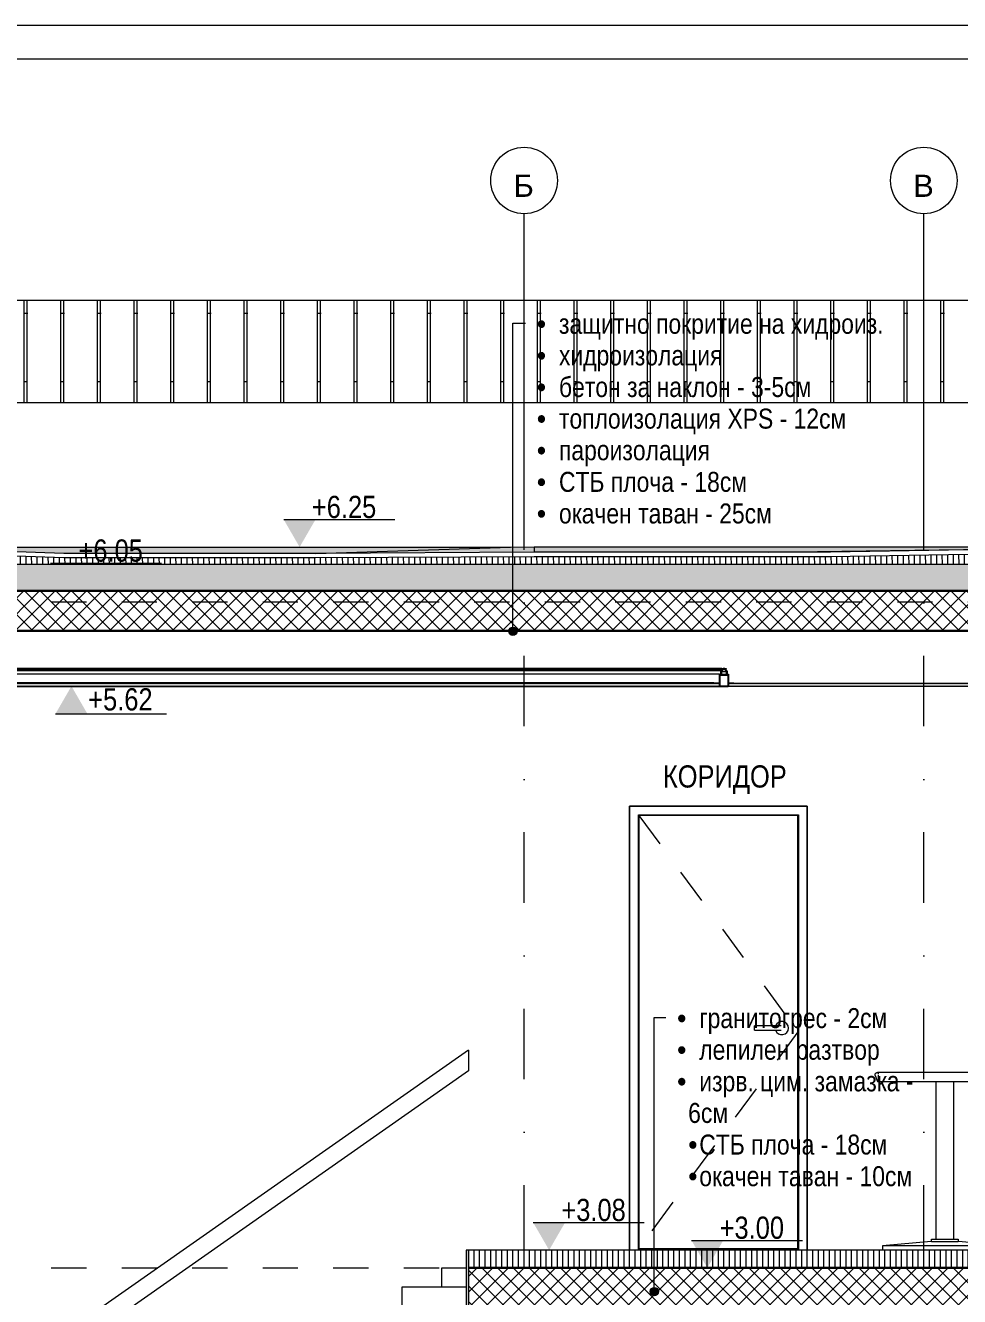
# Model space of a CAD drawing. Header units: centimetres. Extents: x 0 to 25250, y 0 to 2250.
# Drawn here: x 18366 to 18787, y 1677 to 2250 of the extents above; entities that cross this region are included whole.
import ezdxf

# ---------------------------------------------------------------- set-up
doc = ezdxf.new("R2010")
doc.units = ezdxf.units.CM
doc.linetypes.add('23-View-1$0$Dash', pattern=[31.75, 15.875, -15.875])
doc.linetypes.add('23-View-1$0$Dash dot', pattern=[79.375, 31.75, -23.8125, 0, -23.8125])
for name, color, linetype, lineweight in [('A-ANNO-NOTE', 7, 'Continuous', 9), ('A-AREA-IDEN', 7, 'Continuous', 9), ('A-CLNG', 7, 'Continuous', 15), ('A-CLNG-PATT', 7, 'Continuous', 15), ('A-DETL', 7, 'Continuous', 9), ('A-DETL-GENF', 7, 'Continuous', 9), ('A-DOOR', 7, 'Continuous', 9), ('A-DOOR-FRAM', 7, 'Continuous', 15), ('A-FLOR-FNSH', 7, 'Continuous', 9), ('A-FLOR-HRAL', 7, 'Continuous', 9), ('A-FLOR-LEVL', 7, 'Continuous', 9), ('A-FLOR-PATT', 7, 'Continuous', 9), ('A-ROOF', 7, 'Continuous', 9), ('A-ROOF-FNSH', 7, 'Continuous', 9), ('A-ROOF-PATT', 7, 'Continuous', 9), ('A-WALL', 7, 'Continuous', 9), ('A-WALL-PATT', 7, 'Continuous', 9), ('E-LITE-EQPM', 7, 'Continuous', 9), ('G-ANNO-DIMS', 7, 'Continuous', 9), ('G-ANNO-TEXT', 7, 'Continuous', 9), ('G-ANNO-TTLB', 7, 'Continuous', 9), ('I-FURN', 7, 'Continuous', 9), ('S-GRID', 7, 'Continuous', 9), ('S-GRID-IDEN', 7, 'Continuous', 9)]:
    doc.layers.add(name, color=color, linetype=linetype, lineweight=lineweight)
doc.styles.add('23-View-1$0$Arial', font='arial.ttf', dxfattribs={"height": 10})
doc.styles.add('23-View-1$0$Arial Narrow', font='ARIALN.TTF', dxfattribs={"height": 10})
doc.styles.add('23-View-1$0$Arial Narrow_1', font='ARIALN.TTF', dxfattribs={"height": 10})
doc.styles.add('23-View-1$0$Arial Narrow_2', font='ARIALN.TTF', dxfattribs={"height": 9})
pattern_1 = [(45, (18835.914, 1723.288), (-3.535534, 3.535534), []), (135, (18835.914, 1723.288), (-3.535534, -3.535534), [])]

# ---------------------------------------------------------------- blocks, each defined once
blk = doc.blocks.new('TEC_ОФИЦИАЛНА РАМКА - TEC_ОФИЦИАЛНА РАМКА-2548458-СГРАДА ТИП III - ВЕРТИКАЛНИ РАЗРЕЗИ Б-Б_ В-В')
at = {"layer": 'G-ANNO-TTLB'}
for p, q in [((41.621, 40.554), (-13.379, 40.554)), ((-11.129, 40.254), (41.321, 40.254))]:
    blk.add_line(p, q, dxfattribs=at)
blk = doc.blocks.new('TEC_DOOR-INT - 80x200-2358332-Б-Б')
at = {"layer": 'A-DOOR', "linetype": '23-View-1$0$Dash'}
for p, q in [((-862.39, 503.8), (-790.79, 406.3)), ((-790.79, 406.3), (-862.39, 308.8))]:
    blk.add_line(p, q, dxfattribs=at)
at = {"layer": 'A-DOOR', "lineweight": 15}
for p, q in [((-790.79, 503.8), (-862.39, 503.8)), ((-862.39, 503.8), (-862.39, 308.8)), ((-790.79, 308.8), (-790.79, 503.8)), ((-862.39, 308.8), (-790.79, 308.8))]:
    blk.add_line(p, q, dxfattribs=at)
at = {"layer": 'A-DOOR'}
for p, q in [((-799.79, 409), (-810.29, 409)), ((-810.29, 408), (-810.29, 409)), ((-810.29, 407), (-810.29, 408)), ((-810.29, 407), (-799.79, 407))]:
    blk.add_line(p, q, dxfattribs=at)
at = {"layer": 'A-DOOR', "flags": 128}
for points in [[(-798.29, 409), (-798.29, 409), (-798.29, 409), (-798.3, 409), (-798.31, 409), (-798.32, 409), (-798.33, 409), (-798.35, 409), (-798.36, 409), (-798.38, 409), (-798.41, 409), (-798.43, 409), (-798.46, 409), (-798.49, 409), (-798.52, 409), (-798.55, 409), (-798.58, 409), (-798.62, 409), (-798.66, 409), (-798.7, 409), (-798.74, 409), (-798.79, 409), (-798.83, 409), (-798.88, 409), (-798.93, 409), (-798.98, 409), (-799.03, 409), (-799.08, 409), (-799.13, 409), (-799.19, 409), (-799.24, 409), (-799.3, 409), (-799.36, 409), (-799.41, 409), (-799.47, 409), (-799.53, 409), (-799.59, 409), (-799.65, 409), (-799.71, 409), (-799.77, 409), (-799.79, 409)], [(-799.79, 407), (-799.73, 407), (-799.67, 407), (-799.61, 407), (-799.55, 407), (-799.49, 407), (-799.43, 407), (-799.37, 407), (-799.31, 407), (-799.26, 407), (-799.2, 407), (-799.15, 407), (-799.09, 407), (-799.04, 407), (-798.99, 407), (-798.94, 407), (-798.89, 407), (-798.84, 407), (-798.8, 407), (-798.75, 407), (-798.71, 407), (-798.67, 407), (-798.63, 407), (-798.59, 407), (-798.56, 407), (-798.52, 407), (-798.49, 407), (-798.46, 407), (-798.44, 407), (-798.41, 407), (-798.39, 407), (-798.37, 407), (-798.35, 407), (-798.33, 407), (-798.32, 407), (-798.31, 407), (-798.3, 407), (-798.29, 407), (-798.29, 407), (-798.29, 407)]]:
    blk.add_lwpolyline(points, dxfattribs=at)
at = {"layer": 'A-DOOR'}
for start, end in [(0, 160.3657), (199.5633, 0)]:
    blk.add_arc((-798.04, 408), 3, start, end, dxfattribs=at)
at = {"layer": 'A-DOOR-FRAM'}
for p, q in [((-786.59, 508), (-866.59, 508)), ((-866.59, 508), (-866.59, 308)), ((-862.59, 504), (-790.59, 504)), ((-862.59, 308), (-862.59, 504)), ((-790.59, 504), (-790.59, 308)), ((-786.59, 308), (-786.59, 508))]:
    blk.add_line(p, q, dxfattribs=at)
blk = doc.blocks.new('Furniture_Table_Cafe - Furniture_Table_Cafe-V8-Б-Б')
at = {"layer": 'I-FURN', "color": 253, "true_color": 0xaaaaaa}
for p, q in [((-755.96, 386.64), (-754.94, 384)), ((-754.94, 384), (-754.23, 384)), ((-754.64, 388), (-754.64, 387.36)), ((-754.64, 386.88), (-754.64, 384)), ((-754.23, 384), (-694.35, 384)), ((-728.64, 384), (-728.64, 312.92)), ((-720.64, 312.92), (-720.64, 384)), ((-694.64, 387.37), (-694.64, 388)), ((-694.64, 384), (-694.64, 386.85)), ((-694.34, 384), (-693.33, 386.64)), ((-730.73, 311.92), (-752.64, 310)), ((-752.64, 310), (-752.64, 308)), ((-751.98, 310), (-752.64, 310)), ((-708.43, 310), (-751.98, 310)), ((-730.73, 312.92), (-730.73, 311.92)), ((-730.6, 312.92), (-730.58, 312.92)), ((-730.6, 311.92), (-730.58, 311.92)), ((-730.58, 312.92), (-718.7, 312.92)), ((-730.58, 311.92), (-718.7, 311.92)), ((-718.56, 311.92), (-718.56, 312.92)), ((-708.7, 311.05), (-718.56, 311.92)), ((-696.64, 310), (-703.34, 310.59)), ((-696.64, 310), (-703.23, 310)), ((-696.64, 308), (-696.64, 310))]:
    blk.add_line(p, q, dxfattribs=at)
at = {"layer": 'I-FURN', "color": 253, "true_color": 0xaaaaaa, "flags": 128}
for points in [[(-755.96, 386.64), (-755.97, 386.68), (-755.98, 386.72), (-755.99, 386.76), (-756, 386.79), (-756.01, 386.83), (-756.01, 386.87), (-756.02, 386.91), (-756.02, 386.95), (-756.02, 386.99), (-756.02, 387.03), (-756.02, 387.07), (-756.02, 387.11), (-756.01, 387.15), (-756, 387.19), (-756, 387.23), (-755.99, 387.27), (-755.97, 387.31), (-755.96, 387.35), (-755.95, 387.38), (-755.93, 387.42), (-755.91, 387.46), (-755.89, 387.49), (-755.87, 387.53), (-755.85, 387.56), (-755.83, 387.59), (-755.8, 387.62), (-755.78, 387.65), (-755.75, 387.68), (-755.72, 387.71), (-755.69, 387.74), (-755.66, 387.77), (-755.63, 387.79), (-755.6, 387.82), (-755.57, 387.84), (-755.53, 387.86), (-755.5, 387.88), (-755.46, 387.9), (-755.43, 387.91), (-755.39, 387.93), (-755.35, 387.94), (-755.32, 387.96), (-755.28, 387.97), (-755.24, 387.98), (-755.2, 387.98), (-755.16, 387.99), (-755.12, 388), (-755.08, 388), (-755.04, 388), (-755.02, 388)], [(-754.31, 388), (-754.54, 388), (-754.74, 388), (-754.88, 388), (-754.97, 388), (-755.02, 388), (-755.02, 388)], [(-755.02, 388), (-755, 388), (-754.93, 388), (-754.8, 388), (-754.63, 388), (-754.42, 388)], [(-694.26, 388), (-694.29, 388), (-694.36, 388), (-694.48, 388), (-694.65, 388), (-694.87, 388), (-695.13, 388), (-695.44, 388), (-695.8, 388), (-696.21, 388), (-696.66, 388), (-697.16, 388), (-697.69, 388), (-698.28, 388), (-698.9, 388), (-699.57, 388), (-700.27, 388), (-701.02, 388), (-701.8, 388), (-702.62, 388), (-703.48, 388), (-704.36, 388), (-705.29, 388), (-706.24, 388), (-707.22, 388), (-708.23, 388), (-709.26, 388), (-710.32, 388), (-711.41, 388), (-712.51, 388), (-713.63, 388), (-714.77, 388), (-715.93, 388), (-717.1, 388), (-718.29, 388), (-719.48, 388), (-720.68, 388), (-721.89, 388), (-723.1, 388), (-724.31, 388), (-725.53, 388), (-726.74, 388), (-727.95, 388), (-729.16, 388), (-730.36, 388), (-731.54, 388), (-732.72, 388), (-733.89, 388), (-735.04, 388), (-736.17, 388), (-737.28, 388), (-738.38, 388), (-739.45, 388), (-740.5, 388), (-741.52, 388), (-742.52, 388), (-743.49, 388), (-744.43, 388), (-745.33, 388), (-746.21, 388), (-747.04, 388), (-747.85, 388), (-748.61, 388), (-749.34, 388), (-750.03, 388), (-750.67, 388), (-751.28, 388), (-751.84, 388), (-752.36, 388), (-752.84, 388), (-753.27, 388), (-753.65, 388), (-753.99, 388), (-754.28, 388), (-754.31, 388)], [(-694.86, 388), (-694.74, 388), (-694.55, 388), (-694.41, 388), (-694.31, 388), (-694.27, 388), (-694.26, 388)], [(-694.26, 388), (-694.22, 388), (-694.18, 388), (-694.14, 387.99), (-694.1, 387.99), (-694.06, 387.98), (-694.02, 387.97), (-693.99, 387.96), (-693.95, 387.95), (-693.91, 387.94), (-693.87, 387.92), (-693.84, 387.9), (-693.8, 387.89), (-693.76, 387.87), (-693.73, 387.85), (-693.7, 387.83), (-693.66, 387.8), (-693.63, 387.78), (-693.6, 387.75), (-693.57, 387.72), (-693.54, 387.7), (-693.52, 387.67), (-693.49, 387.64), (-693.47, 387.61), (-693.44, 387.57), (-693.42, 387.54), (-693.4, 387.51), (-693.38, 387.47), (-693.36, 387.44), (-693.34, 387.4), (-693.33, 387.36), (-693.32, 387.32), (-693.3, 387.29), (-693.29, 387.25), (-693.28, 387.21), (-693.28, 387.17), (-693.27, 387.13), (-693.27, 387.09), (-693.26, 387.05), (-693.26, 387.01), (-693.26, 386.97), (-693.26, 386.93), (-693.27, 386.89), (-693.27, 386.85), (-693.28, 386.81), (-693.29, 386.77), (-693.3, 386.73), (-693.31, 386.7), (-693.32, 386.66), (-693.33, 386.64)]]:
    blk.add_lwpolyline(points, dxfattribs=at)
blk = doc.blocks.new('Railing - Railing-2455743-Б-Б')
at = {"layer": 'A-FLOR-HRAL'}
for p, q in [((-939.1, 398), (-1109.74, 278.39)), ((-939.1, 398), (-939.1, 388.69)), ((-939.1, 388.69), (-1107.33, 270.77)), ((-1116.67, 273), (-1116.67, 278.39)), ((-1109.74, 278.39), (-1116.67, 278.39)), ((-1116.67, 234.28), (-1116.67, 273)), ((-1111.59, 273), (-1111.59, 234.28)), ((-1107.33, 270.77), (-1111.59, 270.77)), ((-1116.67, 234.28), (-1116.67, 226.66)), ((-1111.59, 234.28), (-1116.67, 234.28)), ((-1114.11, 228.04), (-1109.74, 234.28)), ((-1111.59, 226.66), (-1111.59, 234.28)), ((-1109.74, 234.28), (-1111.59, 234.28)), ((-1111.59, 226.66), (-1111.59, 234.28)), ((-939.1, 114.67), (-1109.74, 234.28)), ((-1109.74, 234.28), (-1109.74, 226.66)), ((-1116.67, 226.66), (-1111.59, 226.66)), ((-1114.11, 228.04), (-943.47, 108.43)), ((-1111.59, 226.66), (-1109.74, 226.66)), ((-939.1, 114.67), (-943.47, 108.43))]:
    blk.add_line(p, q, dxfattribs=at)
blk = doc.blocks.new('Grid - TEC_GRID_CIRCLE-145857-Б-Б')
at = {"layer": 'S-GRID-IDEN'}
blk.add_circle((-234.09, 789.77), 15, dxfattribs=at)
blk = doc.blocks.new('Spot Elevations - ELEVATION_PROJECT-150941-Б-Б')
at = {"layer": 'A-ANNO-NOTE'}
blk.add_hatch(color=256, dxfattribs=at).paths.add_polyline_path([(-428.74, 312.39), (-414.43, 312.39), (-421.59, 300)])
blk.add_line((-428.74, 312.39), (-378.74, 312.39), dxfattribs=at)
blk = doc.blocks.new('Spot Elevations - ELEVATION_PROJECT-V37-Б-Б')
at = {"layer": 'A-ANNO-NOTE'}
blk.add_hatch(color=256, dxfattribs=at).paths.add_polyline_path([(-403.79, 259.61), (-389.48, 259.61), (-396.63, 272)])
blk.add_line((-403.79, 259.61), (-353.79, 259.61), dxfattribs=at)
blk = doc.blocks.new('TRACK LIGHT MAYTONI SYS G - TRACK LIGHT MAYTONI SYS-1679059-Б-Б')
at = {"layer": 'E-LITE-EQPM', "lineweight": 5}
for p, q in [((-1162.09, 569.92), (-1162.09, 569.79)), ((-825.05, 569.92), (-1162.09, 569.92)), ((-1162.09, 569.79), (-825.05, 569.79)), ((-1162.09, 569.79), (-1162.09, 569.56)), ((-1162.09, 569.56), (-1162.09, 568.88)), ((-825.14, 569.56), (-1162.09, 569.56)), ((-1162.09, 568.88), (-1162.09, 567.38)), ((-825.54, 568.88), (-1162.09, 568.88)), ((-1162.09, 567.38), (-1162.09, 563.45)), ((-826.14, 567.38), (-1162.09, 567.38)), ((-826.14, 567.38), (-825.54, 567.38)), ((-826.14, 563.45), (-826.14, 567.38)), ((-826.01, 567.08), (-826.01, 561.83)), ((-824.97, 567.08), (-826.01, 567.08)), ((-825.54, 568.88), (-825.14, 568.88)), ((-825.54, 567.38), (-825.54, 568.88)), ((-825.25, 568.62), (-825.25, 567.21)), ((-824.89, 568.62), (-825.25, 568.62)), ((-825.25, 567.21), (-824.97, 567.21)), ((-825.14, 569.56), (-824.67, 569.56)), ((-825.14, 568.88), (-825.14, 569.56)), ((-825.05, 569.92), (-824.48, 569.92)), ((-825.05, 569.79), (-825.05, 569.92)), ((-824.67, 569.79), (-825.05, 569.79)), ((-823.2, 567.21), (-824.97, 567.21)), ((-824.97, 567.21), (-824.97, 567.08)), ((-824.97, 567.08), (-823.2, 567.08)), ((-824.89, 569.37), (-824.89, 568.62)), ((-823.28, 569.37), (-824.89, 569.37)), ((-824.89, 568.62), (-823.28, 568.62)), ((-824.67, 569.56), (-824.67, 569.79)), ((-823.7, 569.92), (-824.48, 569.92)), ((-824.48, 569.92), (-824.48, 569.65)), ((-824.48, 569.65), (-823.7, 569.65)), ((-823.7, 569.92), (-823.13, 569.92)), ((-823.7, 569.65), (-823.7, 569.92)), ((-823.5, 569.79), (-823.5, 569.56)), ((-823.13, 569.79), (-823.5, 569.79)), ((-823.5, 569.56), (-823.04, 569.56)), ((-823.28, 568.62), (-823.28, 569.37)), ((-822.92, 568.62), (-823.28, 568.62)), ((-823.2, 567.21), (-822.92, 567.21)), ((-823.2, 567.08), (-823.2, 567.21)), ((-822.16, 567.08), (-823.2, 567.08)), ((-823.13, 569.92), (-823.13, 569.79)), ((-823.04, 569.56), (-823.04, 568.88)), ((-823.04, 568.88), (-822.63, 568.88)), ((-822.92, 567.21), (-822.92, 568.62)), ((-822.63, 568.88), (-822.63, 567.38)), ((-822.63, 567.38), (-822.03, 567.38)), ((-822.16, 561.83), (-822.16, 567.08)), ((-822.03, 567.38), (-822.03, 563.45)), ((-1162.09, 563.45), (-1162.09, 563.25)), ((-828.59, 563.45), (-1162.09, 563.45)), ((-1162.09, 561.97), (-1162.09, 561.83)), ((-1162.09, 561.83), (-826.14, 561.83)), ((-828.59, 563.45), (-826.14, 563.45)), ((-828.59, 563.25), (-828.59, 563.45)), ((-826.14, 563.25), (-828.59, 563.25)), ((-826.14, 561.83), (-826.14, 563.25)), ((-826.01, 561.83), (-826.14, 561.83)), ((-826.01, 561.83), (-822.16, 561.83)), ((-822.03, 561.83), (-822.16, 561.83)), ((-822.03, 563.45), (-819.59, 563.45)), ((-822.03, 563.25), (-822.03, 561.83)), ((-819.59, 563.25), (-822.03, 563.25)), ((-819.59, 563.45), (-819.59, 563.25))]:
    blk.add_line(p, q, dxfattribs=at)
blk = doc.blocks.new('LIGHT PROFILE - 60-1634594-Б-Б')
at = {"layer": 'E-LITE-EQPM', "lineweight": 5}
for p, q in [((-826.01, 567), (-822.16, 567)), ((-822.16, 562), (-826.01, 562))]:
    blk.add_line(p, q, dxfattribs=at)

msp = doc.modelspace()

# ---------------------------------------------------------------- block references
at = {"layer": 'G-ANNO-TTLB', "xscale": 50, "yscale": 50, "zscale": 50}
msp.add_blockref('TEC_ОФИЦИАЛНА РАМКА - TEC_ОФИЦИАЛНА РАМКА-2548458-СГРАДА ТИП III - ВЕРТИКАЛНИ РАЗРЕЗИ Б-Б_ В-В', (18618.96, 222.31), dxfattribs=at)

# ---------------------------------------------------------------- next in the draw order: hatches: boundary and pattern name
at = {"layer": 'A-CLNG-PATT', "true_color": 0xffff80}
h = msp.add_hatch(color=51, dxfattribs=at)
h.paths.add_polyline_path([(18575.23, 1952.39), (18678.77, 1952.39), (18678.76, 1953.64), (18293.32, 1953.64), (18293.32, 1952.39), (18562.83, 1952.39)])
h.paths.add_polyline_path([(18860.39, 1952.39), (18876.32, 1952.39), (18876.32, 1953.64), (18682.87, 1953.64), (18682.87, 1952.39), (18835.6, 1952.39)])
at = {"layer": 'A-DETL-GENF', "true_color": 0xffff80}
msp.add_hatch(color=51, dxfattribs=at).paths.add_polyline_path([(18565.96, 1662.39), (18565.96, 1698.39), (18564.71, 1698.39), (18564.71, 1662.39)])
at = {"layer": 'A-FLOR-PATT'}
h = msp.add_hatch(dxfattribs=at)
h.set_pattern_fill('FP1_1', color=256, style=0, pattern_type=2)
h.set_pattern_definition(pattern_1)
h.paths.add_polyline_path([(18463.64, 1977.39), (18901.32, 1977.39), (18901.32, 1995.39), (18268.32, 1995.39), (18268.32, 1977.39), (18460.54, 1977.39)])
at = {"layer": 'A-FLOR-PATT', "true_color": 0x787878}
h = msp.add_hatch(dxfattribs=at)
h.set_pattern_fill('FP1_12', color=8, angle=-90, style=0, pattern_type=2)
h.set_pattern_definition([(270, (18775.819, 1698.392), (2.5, 2e-16), [])])
h.paths.add_polyline_path([(18860.39, 1690.39), (18876.32, 1690.39), (18876.32, 1698.39), (18565.96, 1698.39), (18565.96, 1690.39), (18835.6, 1690.39)])
at = {"layer": 'A-FLOR-PATT'}
h = msp.add_hatch(dxfattribs=at)
h.set_pattern_fill('FP1_1', color=256, style=0, pattern_type=2)
h.set_pattern_definition(pattern_1)
h.paths.add_polyline_path([(18565.96, 1672.39), (19283.32, 1672.39), (19283.32, 1690.39), (18565.96, 1690.39), (18565.96, 1677.7)])
at = {"layer": 'A-ROOF-PATT', "true_color": 0x8b8b8b}
h = msp.add_hatch(dxfattribs=at)
h.set_pattern_fill('FP1_5', color=252, style=0, pattern_type=2)
h.set_pattern_definition([(0, (19521.416, 1990.392), (16.51, 30.709), [0.8382, -15.672]), (90, (19504.906, 1990.392), (-16.51, 30.709), [30.709, 0]), (90, (19506.176, 1990.392), (-16.51, 30.709), [30.709, 0])])
h.paths.add_polyline_path([(18761.2, 2120.98), (19333.32, 2120.98), (19333.32, 2126.16), (18248.32, 2126.16), (18248.32, 2120.98), (18562.83, 2120.98)])
at = {"layer": 'A-ROOF-PATT', "true_color": 0xc0c0c0}
h = msp.add_hatch(dxfattribs=at)
h.set_pattern_fill('FP1_6', color=9, angle=-90, style=0, pattern_type=2)
h.set_pattern_definition([(270.9912, (18806.565, 2014.047), (2.499626, 0.043246), [])])
h.paths.add_polyline_path([(18884.32, 2007.39), (18884.32, 2013.39), (18728.81, 2010.7), (18587.62, 2010.66), (18496.97, 2010.22), (18383.63, 2010.22), (18285.32, 2013.39), (18285.32, 2007.39), (18860.39, 2007.39)])
h = msp.add_hatch(dxfattribs=at)
h.set_pattern_fill('FP1_7', color=9, style=0, pattern_type=2)
h.set_pattern_definition([(0, (18835.914007, 2012.067904), (5.08, 0.02912), [0.4191, -3.391, 0.4191, -3.391, -20.32]), (0, (18835.914007, 2012.067904), (5.08, 0.02912), [-7.62, 0.4191, -7.201, 0.4191, -3.391, -8.89]), (0, (18835.914007, 2012.067904), (5.08, 0.02912), [-19.05, 0.4191, -2.121, 0.4191, -5.931]), (177.726, (18837.819007, 2012.082904), (-3.6394427937, 0.086275093), [0.20972, -1.697, 0.20972, -1.697, -10.168]), (177.726, (18837.819007, 2012.082904), (-3.6394427937, 0.086275093), [-3.813, 0.20972, -3.603, 0.20972, -1.697, -4.449]), (177.726, (18837.819007, 2012.082904), (-3.6394427937, 0.086275093), [-9.533, 0.20972, -1.061, 0.20972, -2.968]), (182.274, (18838.454007, 2012.140904), (-1.440553574, -0.1154497316), [0.20972, -1.697, 0.20972, -1.697, -10.168]), (182.274, (18838.454007, 2012.140904), (-1.440553574, -0.1154497316), [-3.813, 0.20972, -3.603, 0.20972, -1.697, -4.449]), (182.274, (18838.454007, 2012.140904), (-1.440553574, -0.1154497316), [-9.533, 0.20972, -1.061, 0.20972, -2.968])])
h.paths.add_polyline_path([(18389.25, 2012.22), (18496.99, 2012.22), (18584.65, 2015.05), (18295.98, 2015.05), (18383.64, 2012.22)])
h = msp.add_hatch(dxfattribs=at)
h.set_pattern_fill('FP1_10', color=9, style=0, pattern_type=2)
h.set_pattern_definition([(0.28083, (18834.490007, 2013.764904), (5.0798179154, 0.049598757), [0.4191, -3.391, 0.4191, -3.391, -20.32]), (0.28083, (18834.490007, 2013.764904), (5.0798179154, 0.049598757), [-7.62, 0.4191, -7.201, 0.4191, -3.391, -8.89]), (0.28083, (18834.490007, 2013.764904), (5.0798179154, 0.049598757), [-19.05, 0.4191, -2.121, 0.4191, -5.931]), (178.351, (18836.395007, 2013.786904), (-3.639913265, 0.0553969285), [0.20963, -1.696, 0.20963, -1.696, -10.164]), (178.351, (18836.395007, 2013.786904), (-3.639913265, 0.0553969285), [-3.812, 0.20963, -3.602, 0.20963, -1.696, -4.447]), (178.351, (18836.395007, 2013.786904), (-3.639913265, 0.0553969285), [-9.529, 0.20963, -1.061, 0.20963, -2.967]), (182.21, (18837.030007, 2013.838904), (-1.4400232676, -0.104968559), [0.2097, -1.697, 0.2097, -1.697, -10.167]), (182.21, (18837.030007, 2013.838904), (-1.4400232676, -0.104968559), [-3.813, 0.2097, -3.603, 0.2097, -1.697, -4.448]), (182.21, (18837.030007, 2013.838904), (-1.4400232676, -0.104968559), [-9.532, 0.2097, -1.061, 0.2097, -2.968])])
h.paths.add_polyline_path([(18496.99, 2012.22), (18595.32, 2012.7), (18595.32, 2015.1), (18584.65, 2015.05), (18513.23, 2012.74)])
h = msp.add_hatch(dxfattribs=at)
h.set_pattern_fill('FP1_8', color=9, style=0, pattern_type=2)
h.set_pattern_definition([(0, (18835.914007, 2012.592904), (5.08, 0.0247), [0.4191, -3.391, 0.4191, -3.391, -20.32]), (0, (18835.914007, 2012.592904), (5.08, 0.0247), [-7.62, 0.4191, -7.201, 0.4191, -3.391, -8.89]), (0, (18835.914007, 2012.592904), (5.08, 0.0247), [-19.05, 0.4191, -2.121, 0.4191, -5.931]), (178.071, (18837.819007, 2012.604904), (-3.639598745, 0.073194162), [0.20967, -1.696, 0.20967, -1.696, -10.166]), (178.071, (18837.819007, 2012.604904), (-3.639598745, 0.073194162), [-3.812, 0.20967, -3.602, 0.20967, -1.696, -4.448]), (178.071, (18837.819007, 2012.604904), (-3.639598745, 0.073194162), [-9.53, 0.20967, -1.061, 0.20967, -2.967]), (181.929, (18838.454007, 2012.654904), (-1.440520752, -0.097904911), [0.20967, -1.696, 0.20967, -1.696, -10.166]), (181.929, (18838.454007, 2012.654904), (-1.440520752, -0.097904911), [-3.812, 0.20967, -3.602, 0.20967, -1.696, -4.448]), (181.929, (18838.454007, 2012.654904), (-1.440520752, -0.097904911), [-9.53, 0.20967, -1.061, 0.20967, -2.967])])
h.paths.add_polyline_path([(18662.02, 2012.7), (18700.99, 2012.7), (18864.43, 2015.1), (18595.32, 2015.1), (18595.32, 2012.7), (18612.42, 2012.7)])
h = msp.add_hatch(dxfattribs=at)
h.set_pattern_fill('FP1_9', color=9, style=0, pattern_type=2)
h.set_pattern_definition([(359.99837, (18835.923007, 2012.588904), (5.0800007018, 0.0245954797), [0.4191, -3.391, 0.4191, -3.391, -20.32]), (359.99837, (18835.923007, 2012.588904), (5.0800007018, 0.0245954797), [-7.62, 0.4191, -7.201, 0.4191, -3.391, -8.89]), (359.99837, (18835.923007, 2012.588904), (5.0800007018, 0.0245954797), [-19.05, 0.4191, -2.121, 0.4191, -5.931]), (178.066, (18837.828007, 2012.600904), (-3.639595719, 0.073411834), [0.20967, -1.696, 0.20967, -1.696, -10.166]), (178.066, (18837.828007, 2012.600904), (-3.639595719, 0.073411834), [-3.812, 0.20967, -3.603, 0.20967, -1.696, -4.448]), (178.066, (18837.828007, 2012.600904), (-3.639595719, 0.073411834), [-9.53, 0.20967, -1.061, 0.20967, -2.967]), (181.931, (18838.463007, 2012.649904), (-1.440513964, -0.098055137), [0.20967, -1.696, 0.20967, -1.696, -10.166]), (181.931, (18838.463007, 2012.649904), (-1.440513964, -0.098055137), [-3.812, 0.20967, -3.602, 0.20967, -1.696, -4.448]), (181.931, (18838.463007, 2012.649904), (-1.440513964, -0.098055137), [-9.53, 0.20967, -1.061, 0.20967, -2.967])])
h.paths.add_polyline_path([(18728.81, 2012.7), (18864.43, 2015.1), (18700.99, 2012.7), (18728.81, 2012.7)])
at = {"layer": 'A-ROOF-PATT', "lineweight": 5, "true_color": 0xffff80}
msp.add_hatch(color=51, dxfattribs=at).paths.add_polyline_path([(18513.23, 1995.39), (18884.32, 1995.39), (18884.32, 2007.39), (18285.32, 2007.39), (18285.32, 1995.39), (18488.44, 1995.39)])
at = {"layer": 'A-WALL-PATT', "true_color": 0x8b8b8b}
h = msp.add_hatch(dxfattribs=at)
h.set_pattern_fill('FP1_16', color=252, style=0, pattern_type=2)
h.set_pattern_definition([(0, (18266.656, 1690.392), (16.51, 30.709), [0.8382, -15.672]), (90, (18250.146, 1690.392), (-16.51, 30.709), [30.709, 0]), (90, (18251.416, 1690.392), (-16.51, 30.709), [30.709, 0])])
h.paths.add_polyline_path([(18909.99, 2080.16), (19243.32, 2080.16), (19243.32, 2120.98), (18248.32, 2120.98), (18248.32, 2080.16), (18860.39, 2080.16)])
at = {"layer": 'G-ANNO-TEXT'}
h = msp.add_hatch(color=256, dxfattribs=at)
edge = h.paths.add_edge_path()
edge.add_arc((18585.81, 1977.13), 1.88, 0, 360)
h = msp.add_hatch(color=256, dxfattribs=at)
edge = h.paths.add_edge_path()
edge.add_arc((18649.46, 1679.72), 1.88, 0, 360)

# ---------------------------------------------------------------- next in the draw order: linework, layer by layer
at = {"layer": 'A-CLNG', "lineweight": 5}
for p, q in [((18676.32, 1953.64), (18293.32, 1953.64)), ((18293.32, 1952.39), (18678.77, 1952.39)), ((18682.87, 1952.39), (18876.32, 1952.39)), ((18876.32, 1953.64), (18685.32, 1953.64))]:
    msp.add_line(p, q, dxfattribs=at)
at = {"layer": 'A-DETL', "color": 7, "lineweight": 5}
for p, q in [((18564.71, 1698.39), (18564.71, 1662.39)), ((18565.96, 1698.39), (18564.71, 1698.39)), ((18565.96, 1662.39), (18565.96, 1698.39))]:
    msp.add_line(p, q, dxfattribs=at)
at = {"layer": 'A-FLOR-FNSH', "lineweight": 30}
for p, q in [((18889.32, 1995.39), (18268.32, 1995.39)), ((18293.32, 1977.39), (18876.32, 1977.39)), ((19271.32, 1690.39), (18565.96, 1690.39))]:
    msp.add_line(p, q, dxfattribs=at)
at = {"layer": 'A-FLOR-FNSH'}
msp.add_line((18796.73, 1698.39), (18565.96, 1698.39), dxfattribs=at)
at = {"layer": 'A-FLOR-LEVL', "linetype": '23-View-1$0$Dash'}
for p, q in [((18187.39, 1990.39), (19681.65, 1990.39)), ((18187.39, 1690.39), (19681.65, 1690.39))]:
    msp.add_line(p, q, dxfattribs=at)
at = {"layer": 'A-ROOF'}
for p, q in [((19333.32, 2126.16), (18248.32, 2126.16)), ((18383.63, 2010.22), (18285.32, 2013.39)), ((18496.97, 2010.22), (18383.63, 2010.22)), ((18595.32, 2010.7), (18496.97, 2010.22)), ((18700.99, 2010.7), (18595.32, 2010.7)), ((18728.81, 2010.7), (18700.99, 2010.7)), ((18884.32, 2013.39), (18728.81, 2010.7)), ((18285.32, 2007.39), (18884.32, 2007.39))]:
    msp.add_line(p, q, dxfattribs=at)
at = {"layer": 'A-ROOF', "lineweight": 15}
for p, q in [((18496.99, 2012.22), (18584.65, 2015.05)), ((18595.32, 2015.1), (18595.32, 2012.7)), ((18700.99, 2012.7), (18864.43, 2015.1))]:
    msp.add_line(p, q, dxfattribs=at)
at = {"layer": 'A-ROOF-FNSH'}
for p, q in [((18383.64, 2012.22), (18285.32, 2015.39)), ((18884.32, 2015.39), (18728.81, 2012.7)), ((18496.99, 2012.22), (18383.64, 2012.22)), ((18595.32, 2012.7), (18496.99, 2012.22)), ((18700.99, 2012.7), (18595.32, 2012.7)), ((18728.81, 2012.7), (18700.99, 2012.7))]:
    msp.add_line(p, q, dxfattribs=at)
at = {"layer": 'A-WALL'}
for p, q in [((18248.32, 2080.16), (19243.32, 2080.16)), ((18295.98, 2015.05), (18584.65, 2015.05)), ((18584.65, 2015.05), (18595.32, 2015.1)), ((18595.32, 2015.1), (18864.43, 2015.1)), ((18638.32, 1898.39), (18718.32, 1898.39)), ((18638.32, 1698.39), (18638.32, 1898.39)), ((18718.32, 1898.39), (18718.32, 1698.39)), ((18553.81, 1681.73), (18553.81, 1690.39)), ((18553.81, 1690.39), (18564.71, 1690.39)), ((18564.71, 1681.73), (18535.81, 1681.73)), ((18535.81, 1681.73), (18535.81, 1665.06))]:
    msp.add_line(p, q, dxfattribs=at)
at = {"layer": 'G-ANNO-TEXT'}
for p, q in [((18585.81, 2115.96), (18591.53, 2115.96)), ((18585.81, 1977.13), (18585.81, 2115.96)), ((18649.46, 1803.23), (18654.7, 1803.23)), ((18649.46, 1679.72), (18649.46, 1803.23))]:
    msp.add_line(p, q, dxfattribs=at)
for centre in [(18585.81, 1977.13), (18649.46, 1679.72)]:
    msp.add_circle(centre, 1.88, dxfattribs=at)
at = {"layer": 'S-GRID', "color": 1, "lineweight": 18, "true_color": 0xff0000}
for p, q in [((18590.82, 2040.16), (18590.82, 2165.16)), ((18770.82, 2040.16), (18770.82, 2165.16))]:
    msp.add_line(p, q, dxfattribs=at)
at = {"layer": 'S-GRID', "color": 1, "linetype": '23-View-1$0$Dash dot', "lineweight": 18, "true_color": 0xff0000}
for p, q in [((18590.82, 1298.52), (18590.82, 2040.16)), ((18770.82, 1298.52), (18770.82, 2040.16))]:
    msp.add_line(p, q, dxfattribs=at)

# ---------------------------------------------------------------- next in the draw order: block references
at = {"layer": 'A-DOOR'}
msp.add_blockref('TEC_DOOR-INT - 80x200-2358332-Б-Б', (19504.91, 1390.39), dxfattribs=at)
at = {"layer": 'A-FLOR-HRAL'}
msp.add_blockref('Railing - Railing-2455743-Б-Б', (19504.91, 1390.39), dxfattribs=at)
at = {"layer": 'E-LITE-EQPM', "lineweight": 5}
for name in ['TRACK LIGHT MAYTONI SYS G - TRACK LIGHT MAYTONI SYS-1679059-Б-Б', 'LIGHT PROFILE - 60-1634594-Б-Б']:
    msp.add_blockref(name, (19504.91, 1390.39), dxfattribs=at)
at = {"layer": 'G-ANNO-DIMS'}
for name, p in [('Spot Elevations - ELEVATION_PROJECT-150941-Б-Б', (18911.34, 1715.05)), ('Spot Elevations - ELEVATION_PROJECT-150941-Б-Б', (18806.27, 1695.39)), ('Spot Elevations - ELEVATION_PROJECT-V37-Б-Б', (18783.65, 1680.39)), ('Spot Elevations - ELEVATION_PROJECT-150941-Б-Б', (19023.69, 1398.39)), ('Spot Elevations - ELEVATION_PROJECT-150941-Б-Б', (19094.93, 1390.39))]:
    msp.add_blockref(name, p, dxfattribs=at)
at = {"layer": 'I-FURN', "color": 253, "true_color": 0xaaaaaa}
msp.add_blockref('Furniture_Table_Cafe - Furniture_Table_Cafe-V8-Б-Б', (19504.91, 1390.39), dxfattribs=at)
at = {"layer": 'S-GRID-IDEN'}
for p in [(18824.91, 1390.39), (19004.91, 1390.39)]:
    msp.add_blockref('Grid - TEC_GRID_CIRCLE-145857-Б-Б', p, dxfattribs=at)

# ---------------------------------------------------------------- next in the draw order: texts
at = {"layer": 'A-AREA-IDEN', "insert": (18681.21, 1903.84), "char_height": 10, "width": 57.25, "attachment_point": 8, "line_spacing_factor": 0.949189, "style": '23-View-1$0$Arial Narrow'}
msp.add_mtext('\\pt63.5,127,190.5,254,317.5,381,444.5,508,571.5,635,698.5,762,825.5,889,952.5,1016,1079.5,1143,1206.5,1270,1333.5,1397,1460.5,1524,1587.5,1651,1714.5,1778,1841.5,1905,1968.5,2032;{\\fArial Narrow|b0|i0|c204|p34;КОРИДОР}', dxfattribs=at)
at = {"layer": 'G-ANNO-DIMS', "char_height": 10, "width": 34.7536, "attachment_point": 1, "line_spacing_factor": 0.974696, "style": '23-View-1$0$Arial Narrow_1'}
for s, insert in [('+6.25', (18495.28, 2038.13)), ('+6.05', (18390.2, 2018.48)), ('+5.62', (18394.57, 1951.46)), ('+3.08', (18607.62, 1721.48)), ('+3.00', (18678.87, 1713.48))]:
    msp.add_mtext(s, dxfattribs=dict(at, insert=insert))
at = {"layer": 'G-ANNO-TEXT', "char_height": 9, "attachment_point": 1, "line_spacing_factor": 0.949189, "style": '23-View-1$0$Arial Narrow_2'}
for s, insert, width in [('\\pi-5.00004,l5.00004,t9.99999,15.00003,19.99998,25.00002,29.99997,35.00001,39.99996,45,50.00004,54.99999,60.00003,64.99998,70.00002,74.99997,80.00001,84.99996,90,95.00004,99.99999,105.00003,109.99998,115.00002,119.99997,125.00001,129.99996,135,140.00004,144.99999,150.00003,154.99998,160.00002;{\\fSymbol|b0|i0|c2|p18;·^I\\fArial Narrow|b0|i0|c204|p34;защитно покритие на хидроиз}.\\P{\\fSymbol|b0|i0|c2|p18;·^I\\fArial Narrow|b0|i0|c204|p34;хидроизолация \\P\\fSymbol|b0|i0|c2|p18;·^I\\fArial Narrow|b0|i0|c204|p34;бетон за наклон }- 3-5{\\fArial Narrow|b0|i0|c204|p34;см\\P\\fSymbol|b0|i0|c2|p18;·^I\\fArial Narrow|b0|i0|c204|p34;топлоизолация }XPS - 12{\\fArial Narrow|b0|i0|c204|p34;см\\P\\fSymbol|b0|i0|c2|p18;·^I\\fArial Narrow|b0|i0|c204|p34;пароизолация\\P\\fSymbol|b0|i0|c2|p18;·^I\\fArial Narrow|b0|i0|c204|p34;СТБ плоча }- 18{\\fArial Narrow|b0|i0|c204|p34;см\\P\\fSymbol|b0|i0|c2|p18;·^I\\fArial Narrow|b0|i0|c204|p34;окачен таван }- 25{\\fArial Narrow|b0|i0|c204|p34;см}', (18596.53, 2120.12), 216.6), ('\\pi-5.00004,l5.00004,t9.99999,15.00003,19.99998,25.00002,29.99997,35.00001,39.99996,45,50.00004,54.99999,60.00003,64.99998,70.00002,74.99997,80.00001,84.99996,90,95.00004,99.99999,105.00003,109.99998,115.00002,119.99997,125.00001,129.99996,135,140.00004,144.99999,150.00003,154.99998,160.00002;{\\fSymbol|b0|i0|c2|p18;·^I\\fArial Narrow|b0|i0|c204|p34;гранитогрес }- 2{\\fArial Narrow|b0|i0|c204|p34;см\\P\\fSymbol|b0|i0|c2|p18;·^I\\fArial Narrow|b0|i0|c204|p34;лепилен разтвор \\P\\fSymbol|b0|i0|c2|p18;·^I\\fArial Narrow|b0|i0|c204|p34;изрв}. {\\fArial Narrow|b0|i0|c204|p34;цим}. {\\fArial Narrow|b0|i0|c204|p34;замазка }- \\P\\pi0,t5.00004,9.99999,15.00003,19.99998,25.00002,29.99997,35.00001,39.99996,45,50.00004,54.99999,60.00003,64.99998,70.00002,74.99997,80.00001,84.99996,90,95.00004,99.99999,105.00003,109.99998,115.00002,119.99997,125.00001,129.99996,135,140.00004,144.99999,150.00003,154.99998,160.00002;6{\\fArial Narrow|b0|i0|c204|p34;см \\P\\pi-5.00004,t9.99999,15.00003,19.99998,25.00002,29.99997,35.00001,39.99996,45,50.00004,54.99999,60.00003,64.99998,70.00002,74.99997,80.00001,84.99996,90,95.00004,99.99999,105.00003,109.99998,115.00002,119.99997,125.00001,129.99996,135,140.00004,144.99999,150.00003,154.99998,160.00002;\\fSymbol|b0|i0|c2|p18;·^I\\fArial Narrow|b0|i0|c204|p34;СТБ плоча }- 18{\\fArial Narrow|b0|i0|c204|p34;см\\P\\fSymbol|b0|i0|c2|p18;·^I\\fArial Narrow|b0|i0|c204|p34;окачен таван }- 10{\\fArial Narrow|b0|i0|c204|p34;см}', (18659.7, 1807.39), 123.927)]:
    msp.add_mtext(s, dxfattribs=dict(at, insert=insert, width=width))
at = {"layer": 'S-GRID-IDEN', "char_height": 10, "attachment_point": 5, "line_spacing_factor": 0.936439, "style": '23-View-1$0$Arial'}
for s, insert, width in [('\\pt50,100,150,200,250,300,350,400,450,500,550,600,650,700,750,800,850,900,950,1000,1050,1100,1150,1200,1250,1300,1350,1400,1450,1500,1550,1600;{\\fArial|b0|i0|c204|p34;Б}', (18590.64, 2177.78), 9.6), ('\\pt50,100,150,200,250,300,350,400,450,500,550,600,650,700,750,800,850,900,950,1000,1050,1100,1150,1200,1250,1300,1350,1400,1450,1500,1550,1600;{\\fArial|b0|i0|c204|p34;В}', (18770.64, 2177.78), 9.9)]:
    msp.add_mtext(s, dxfattribs=dict(at, insert=insert, width=width))

doc.saveas('drawing.dxf')
